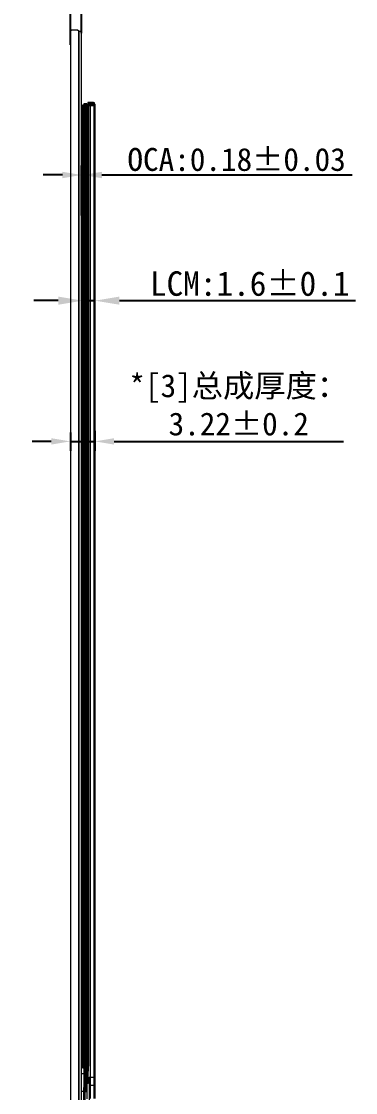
# Model space of a CAD drawing. Header units: inches. Extents: x 4091 to 6273, y -6229 to -5636.
# Drawn here: x 5887.4 to 5931.1, y -5933.9 to -5793.7 of the extents above; entities that cross this region are included whole.
import ezdxf

# ---------------------------------------------------------------- set-up
doc = ezdxf.new("R2010")
doc.units = ezdxf.units.IN
doc.header["$LTSCALE"] = 0.5
doc.header["$MEASUREMENT"] = 0
doc.header["$PDMODE"] = 35
doc.layers.get('Defpoints').update_dxf_attribs({"lineweight": 0})
for name, color, linetype, lineweight in [('COVER LENS', 6, 'Continuous', 0), ('DIM', 4, 'Continuous', 0), ('LCM', 2, 'Continuous', 0), ('SENSOR', 7, 'Continuous', 0)]:
    doc.layers.add(name, color=color, linetype=linetype, lineweight=lineweight)
doc.styles.get("Standard").update_dxf_attribs({"font": ''})
doc.styles.get('Standard').set_extended_font_data('SimSun')
doc.dimstyles.new('ISO-25-3.0', dxfattribs={"dimtxt": 3, "dimasz": 2.5, "dimexe": 1.25, "dimexo": 0, "dimgap": 0.4, "dimtad": 1, "dimdsep": 46, "dimtxsty": 'Standard', "dimcen": 2.5, "dimadec": 0, "dimazin": 0, "dimtfac": 1, "dimtmove": 0, "dimatfit": 3, "dimfxl": 1, "dimarcsym": 0})
doc.dimstyles.new('Standard-0.1', dxfattribs={"dimtxt": 3.2, "dimasz": 3.2, "dimexe": 0.18, "dimexo": 0, "dimgap": 0.5, "dimtad": 1, "dimdsep": 46, "dimtxsty": 'Standard', "dimcen": 0.09, "dimadec": 0, "dimazin": 2, "dimtol": 1, "dimtp": 0.1, "dimtm": 0.1, "dimtfac": 1, "dimtmove": 0, "dimatfit": 3, "dimfxl": 1, "dimtolj": 1, "dimarcsym": 0})

# ---------------------------------------------------------------- blocks, each defined once
blk = doc.blocks.new('*D26')
at = {"layer": 'Defpoints', "color": 0}
for p in [(5895.4, -5830.21), (5895.4, -5831.25), (5897, -5831.27)]:
    blk.add_point(p, dxfattribs=at)
at = {"layer": 'DIM', "color": 0, "lineweight": -2}
for p, q in [((5892.2, -5830.21), (5889, -5830.21)), ((5895.4, -5831.25), (5895.4, -5830.03)), ((5895.4, -5830.21), (5897, -5830.21)), ((5897, -5831.27), (5897, -5830.03)), ((5900.2, -5830.21), (5931.1, -5830.21))]:
    blk.add_line(p, q, dxfattribs=at)
at = {"layer": 'DIM', "color": 0}
for points in [[(5892.2, -5829.68), (5892.2, -5830.74), (5895.4, -5830.21)], [(5900.2, -5829.68), (5900.2, -5830.74), (5897, -5830.21)]]:
    blk.add_solid(points, dxfattribs=at)
at = {"layer": 'DIM', "color": 0, "insert": (5917.25, -5828), "char_height": 3.2, "attachment_point": 5}
blk.add_mtext('\\A1;LCM:1.6±0.1', dxfattribs=at)
blk = doc.blocks.new('*D27')
at = {"layer": 'Defpoints', "color": 0, "transparency": 16777216}
for p in [(5895.23, -5813.76), (5895.23, -5819.07), (5895.4, -5819.07)]:
    blk.add_point(p, dxfattribs=at)
at = {"layer": 'DIM', "color": 0, "lineweight": -2, "transparency": 16777216}
for p, q in [((5895.23, -5819.07), (5895.23, -5812.51)), ((5895.4, -5819.07), (5895.4, -5812.51)), ((5892.73, -5813.76), (5890.23, -5813.76)), ((5895.23, -5813.76), (5895.4, -5813.76)), ((5897.9, -5813.76), (5930.65, -5813.76))]:
    blk.add_line(p, q, dxfattribs=at)
at = {"layer": 'DIM', "color": 0, "transparency": 16777216}
for points in [[(5892.73, -5813.34), (5892.73, -5814.18), (5895.23, -5813.76)], [(5897.9, -5813.34), (5897.9, -5814.18), (5895.4, -5813.76)]]:
    blk.add_solid(points, dxfattribs=at)
at = {"layer": 'DIM', "color": 0, "transparency": 16777216, "insert": (5915.53, -5811.75), "char_height": 3, "attachment_point": 5}
blk.add_mtext('OCA:0.18%%P0.03', dxfattribs=at)
blk = doc.blocks.new('*D28')
at = {"layer": 'Defpoints', "color": 0}
for p in [(5893.78, -5847.47), (5897, -5847.24), (5893.78, -5848.63)]:
    blk.add_point(p, dxfattribs=at)
at = {"layer": 'DIM', "color": 0, "lineweight": -2}
for p, q in [((5893.78, -5847.47), (5893.78, -5849.88)), ((5897, -5847.24), (5897, -5849.88)), ((5891.28, -5848.63), (5888.78, -5848.63)), ((5893.78, -5848.63), (5897, -5848.63)), ((5899.5, -5848.63), (5929.51, -5848.63))]:
    blk.add_line(p, q, dxfattribs=at)
at = {"layer": 'DIM', "color": 0}
for points in [[(5891.28, -5848.22), (5891.28, -5849.05), (5893.78, -5848.63)], [(5899.5, -5848.22), (5899.5, -5849.05), (5897, -5848.63)]]:
    blk.add_solid(points, dxfattribs=at)
at = {"layer": 'DIM', "color": 0, "insert": (5915.81, -5843.87), "char_height": 3, "attachment_point": 5}
blk.add_mtext('{\\C1;*[3]}总成厚度：\\P3.22%%P0.2', dxfattribs=at)
blk = doc.blocks.new('*D29')
at = {"layer": 'Defpoints', "color": 0, "transparency": 16777216}
for p in [(5893.78, -5788.1), (5895.23, -5795.2), (5893.78, -5796.73)]:
    blk.add_point(p, dxfattribs=at)
at = {"layer": 'DIM', "color": 0, "lineweight": -2, "transparency": 16777216}
for p, q in [((5890.58, -5788.1), (5887.38, -5788.1)), ((5893.78, -5796.73), (5893.78, -5787.92)), ((5893.78, -5788.1), (5895.23, -5788.1)), ((5895.23, -5795.2), (5895.23, -5787.92)), ((5898.43, -5788.1), (5922.13, -5788.1))]:
    blk.add_line(p, q, dxfattribs=at)
at = {"layer": 'DIM', "color": 0, "transparency": 16777216}
for points in [[(5890.58, -5787.57), (5890.58, -5788.63), (5893.78, -5788.1)], [(5898.43, -5787.57), (5898.43, -5788.63), (5895.23, -5788.1)]]:
    blk.add_solid(points, dxfattribs=at)
at = {"layer": 'DIM', "color": 0, "transparency": 16777216, "insert": (5911.88, -5782.94), "char_height": 3.2, "attachment_point": 5}
blk.add_mtext('\\A1;TP厚度\\P1.45±0.1', dxfattribs=at)

msp = doc.modelspace()

# ---------------------------------------------------------------- hatches: boundary and pattern name
at = {"layer": 'LCM'}
h = msp.add_hatch(dxfattribs=at)
h.set_pattern_fill('ANGLE', color=256, scale=0.01, style=0)
h.set_pattern_definition([(0, (5638.75773, 2820.184735), (0, 0.06985), [0.0508, -0.01905]), (90, (5638.75773, 2820.184735), (-0.06985, 4e-18), [0.0508, -0.01905])])
h.paths.add_polyline_path([(5896.8459, -5804.4693, 0.41421356), (5896.7959, -5804.4193), (5896.2759, -5804.4193), (5896.2759, -5804.2693), (5896.1509, -5804.2693), (5896.1509, -5804.7193), (5896.8459, -5804.7193)])

# ---------------------------------------------------------------- linework, layer by layer
at = {"layer": 'COVER LENS', "lineweight": 0}
msp.add_lwpolyline([(5894.7259, -5794.7961), (5893.9259, -5794.7961), (5893.7759, -5794.9461), (5893.7759, -5941.6461), (5893.9259, -5941.7961), (5894.7259, -5941.7961), (5894.8759, -5941.6461), (5894.8759, -5794.9461)], close=True, dxfattribs=at)
at = {"layer": 'LCM'}
for p, q in [((5895.7209, -5804.4621), (5895.5209, -5804.4621)), ((5895.5209, -5804.4621), (5895.5209, -5931.3801)), ((5895.9209, -5804.4621), (5895.7209, -5804.4621)), ((5895.7209, -5804.4621), (5895.7209, -5933.7301)), ((5895.7209, -5931.3801), (5895.7209, -5804.4621)), ((5895.9209, -5933.7301), (5895.9209, -5804.4621)), ((5896.0709, -5804.2693), (5896.0709, -5930.1313)), ((5896.1509, -5804.2693), (5896.0709, -5804.2693)), ((5896.1509, -5804.2693), (5896.1509, -5930.1313)), ((5896.2759, -5804.2693), (5896.1509, -5804.2693)), ((5896.8459, -5804.7193), (5896.1509, -5804.7193)), ((5896.7959, -5804.2693), (5896.2759, -5804.2693)), ((5896.2759, -5804.2693), (5896.2759, -5804.4193)), ((5896.7959, -5804.4193), (5896.2759, -5804.4193)), ((5896.3659, -5804.4693), (5896.3659, -5934.6513)), ((5896.8459, -5804.4693), (5896.8459, -5934.6513)), ((5896.9959, -5804.4693), (5896.9959, -5934.6513)), ((5896.071, -5930.1284), (5895.996, -5931.4284)), ((5896.1509, -5930.1313), (5896.0759, -5931.4313)), ((5895.5209, -5931.3801), (5895.6709, -5931.3801)), ((5895.6009, -5931.3801), (5895.6009, -5933.7301)), ((5895.8959, -5931.4313), (5895.8959, -5932.7007)), ((5895.9259, -5931.4313), (5895.9259, -5934.7013)), ((5896.0759, -5931.4313), (5896.0759, -5932.7007)), ((5896.2259, -5931.8522), (5896.2259, -5934.8513)), ((5896.2259, -5931.8522), (5896.8459, -5931.8522)), ((5895.7709, -5933.7301), (5895.6009, -5933.7301)), ((5895.7709, -5933.7301), (5895.9209, -5933.7301)), ((5896.1259, -5932.7007), (5895.9759, -5932.7007)), ((5896.2259, -5932.9013), (5896.8459, -5932.9013))]:
    msp.add_line(p, q, dxfattribs=at)
at = {"layer": 'LCM', "flags": 128}
msp.add_lwpolyline([(5895.5209, -5930.6801), (5895.4009, -5930.6801), (5895.4009, -5804.5621), (5895.5209, -5804.5621)], close=True, dxfattribs=at)
at = {"layer": 'LCM'}
for points in [[(5895.9209, -5930.6801), (5896.0709, -5930.6801), (5896.0709, -5804.5621), (5895.9209, -5804.5621)], [(5895.2209, -5931.3801), (5895.5209, -5931.3801), (5895.5209, -5933.7301), (5895.2209, -5933.7301)], [(5895.5209, -5933.7301), (5895.6709, -5933.7301), (5895.6709, -5931.3801), (5895.5209, -5931.3801)], [(5895.5509, -5933.2101), (5895.6709, -5933.2101), (5895.6709, -6003.7633), (5895.5509, -6003.7633)]]:
    msp.add_lwpolyline(points, close=True, dxfattribs=at)
for radius in [0.2, 0.05]:
    msp.add_arc((5896.7959, -5804.4693), radius, 0, 90, dxfattribs=at)
at = {"layer": 'SENSOR'}
msp.add_lwpolyline([(5895.2259, -5794.9961), (5894.8759, -5794.9961), (5894.8759, -5941.5961), (5895.2259, -5941.5961)], close=True, dxfattribs=at)

# ---------------------------------------------------------------- dimensions: what is measured, and where the dimension line sits
at = {"layer": 'DIM'}
dim = msp.add_linear_dim(base=(5893.7759, -5788.0996), p1=(5895.2259, -5795.1961), p2=(5893.7759, -5796.7281), angle=180, text='TP厚度\\P<>', dimstyle='Standard-0.1', dxfattribs=at)
dim.commit()
dim.dimension.update_dxf_attribs({"geometry": '*D29', "text_midpoint": (5911.877, -5788.0996), "dimtype": 160})
for base, p1, p2, text, override, picture, middle in [((5895.2258827416, -5813.7591259381), (5895.4008827416, -5819.0730924615), (5895.2258827416, -5819.0730924615), 'OCA:<>%%P0.03', {"dimfxl": 1.25}, '*D27', (5915.5258827416, -5813.7591259381)), ((5893.7759, -5848.6323), (5896.9959, -5847.2373), (5893.7759, -5847.4689), '{\\C1;*[3]}总成厚度：\\P<>%%P0.2', {"dimfxl": 0.8}, '*D28', (5915.8058, -5848.6323))]:
    dim = msp.add_linear_dim(base=base, p1=p1, p2=p2, text=text, dimstyle='ISO-25-3.0', override=override, dxfattribs=at)
    dim.commit()
    dim.dimension.update_dxf_attribs({"geometry": picture, "text_midpoint": middle, "dimtype": 160})
dim = msp.add_linear_dim(base=(5895.4008827416, -5830.2108537565), p1=(5896.9958827415, -5831.2670618939), p2=(5895.4008827416, -5831.245492488), text='LCM:<>', dimstyle='Standard-0.1', dxfattribs=at)
dim.commit()
dim.dimension.update_dxf_attribs({"geometry": '*D26', "text_midpoint": (5917.2469938527, -5830.2108537565), "dimtype": 160})

doc.saveas('drawing.dxf')
